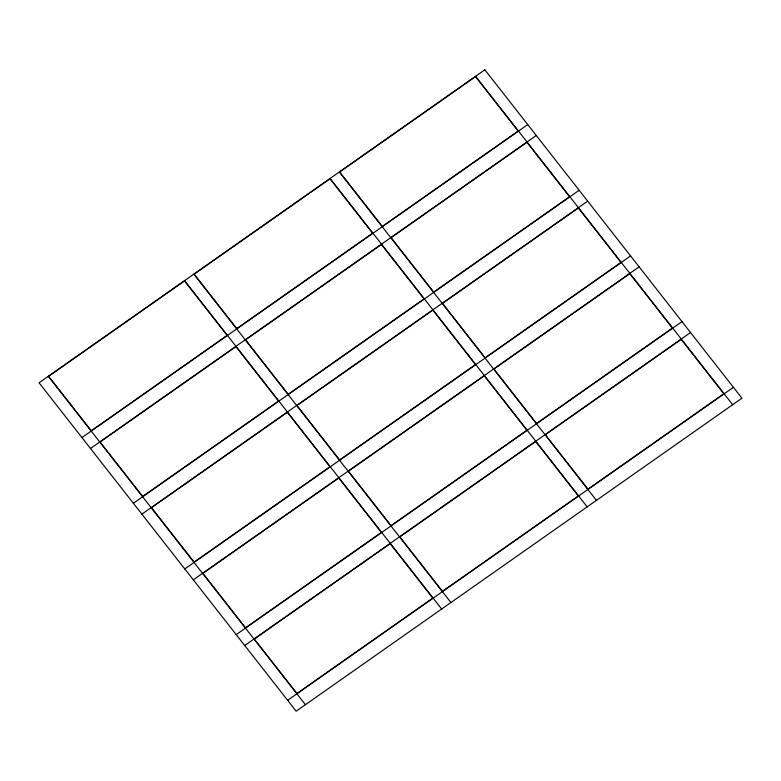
<?xml version="1.0" encoding="UTF-8"?>
<svg xmlns="http://www.w3.org/2000/svg" width="781" height="781" viewBox="0 0 781 781"><rect width="100%" height="100%" fill="white"/><g stroke="black" fill="none" stroke-linecap="round" stroke-linejoin="round"><path stroke-width="1.17" d="M81.946 437.585L527.741 124.599M90.469 448.479L536.264 135.484M133.366 503.267L579.16 190.271M141.888 514.152L587.683 201.166M184.785 568.949L630.579 255.953M193.317 579.834L639.112 266.848M236.213 634.621L681.998 321.635M244.736 645.516L690.531 332.521M287.633 700.303L733.427 387.317M475.58 76.304L732.685 404.704M339.335 171.966L596.44 500.367M330.07 178.468L587.175 506.869M193.825 274.131L450.93 602.532M184.56 280.633L441.665 609.034M48.315 376.296L305.42 704.696M484.845 69.802L39.05 382.797L296.155 711.198L741.95 398.203L484.845 69.802M184.501 280.935L48.637 376.325L91.27 430.78L227.134 335.391L184.501 280.935M330.012 178.781L194.147 274.16L236.78 328.616L372.644 233.226L330.012 178.781M475.522 76.616L339.657 172.005L382.29 226.451L518.154 131.062L475.522 76.616M235.921 346.618L100.056 442.007L142.689 496.452L278.553 401.073L235.921 346.618M381.431 244.453L245.576 339.842L288.199 394.298L424.063 298.908L381.431 244.453M526.941 142.298L391.086 237.678L433.709 292.133L569.574 196.744L526.941 142.298M287.34 412.3L151.485 507.689L194.108 562.135L329.972 466.745L287.34 412.3M432.85 310.135L296.995 405.524L339.618 459.97L475.483 364.59L432.85 310.135M578.36 207.971L442.505 303.36L485.128 357.815L620.993 262.426L578.36 207.971M338.769 477.982L202.904 573.371L245.527 627.817L381.392 532.427L338.769 477.982M484.279 375.817L348.414 471.207L391.047 525.652L526.902 430.263L484.279 375.817M629.789 273.653L493.924 369.042L536.557 423.487L672.412 328.108L629.789 273.653M390.188 543.654L254.323 639.043L296.956 693.499L432.811 598.109L390.188 543.654M535.698 441.499L399.833 536.889L442.466 591.334L578.321 495.945L535.698 441.499M681.208 339.335L545.343 434.724L587.976 489.17L723.831 393.78L681.208 339.335"/></g></svg>
